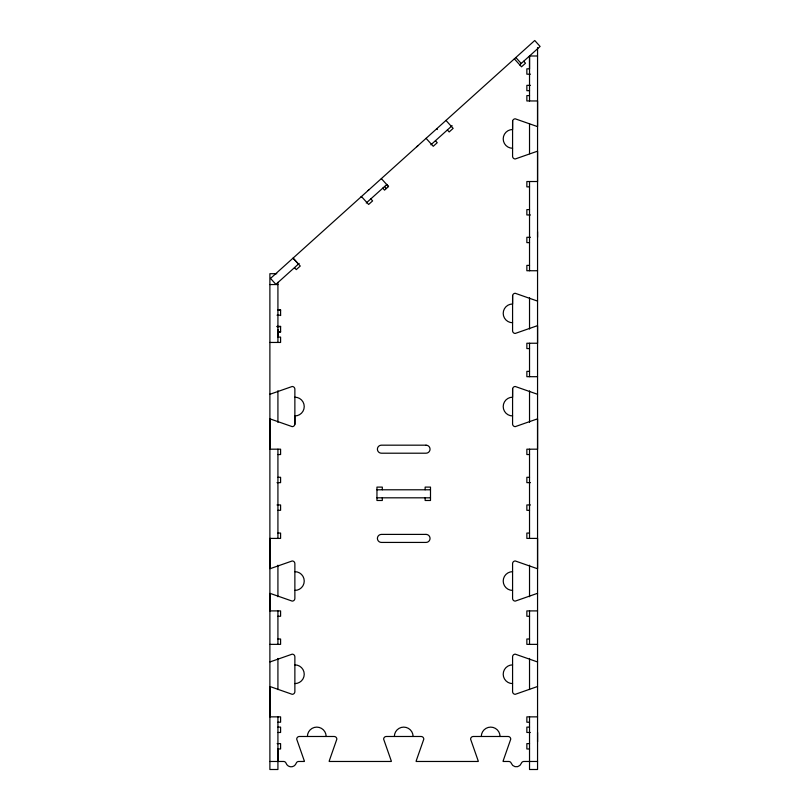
<?xml version="1.0" encoding="UTF-8"?>
<svg xmlns="http://www.w3.org/2000/svg" width="810" height="810" viewBox="0 0 810 810"><rect width="100%" height="100%" fill="white"/><g stroke="black" fill="none" stroke-linecap="round" stroke-linejoin="round"><path stroke-width="1.21" d="M277.921 761.471L277.921 748.977L280.594 748.977L280.594 743.62L277.152 743.62M277.921 329.508L277.921 337.092L280.594 337.092L280.594 342.448L269.892 342.448M529.527 153.708L529.527 123.768M537.556 55.991L529.527 55.991L529.527 68.83L526.854 68.83L526.854 74.186L530.418 74.186M537.556 741.768L537.556 732.473M537.556 237.279L537.556 231.711M294.83 424.45L294.87 415.935A9.366 9.366 0 0 0 304.236 406.559A9.366 9.366 0 0 0 294.87 397.194M512.619 121.004L512.578 129.519A9.366 9.366 0 0 0 503.212 138.895A9.366 9.366 0 0 0 512.578 148.26M512.619 295.478L512.578 303.993A9.366 9.366 0 0 0 503.212 313.369A9.366 9.366 0 0 0 512.578 322.734M512.619 388.678L512.578 397.194A9.366 9.366 0 0 0 503.212 406.559A9.366 9.366 0 0 0 512.578 415.935M416.785 146.711L417.919 145.689M368.145 190.502L368.823 189.894M299.163 263.422L275.896 284.371L270.52 278.407L534.742 40.5L540.108 46.464L519.625 64.911M366.242 203.016L386.927 184.397M430.89 144.808L452.122 125.692M381.358 178.605L388.527 186.553L384.548 190.137L382.755 188.153M360.956 196.972L361.452 196.526L368.631 204.464L372.61 200.89L370.818 198.895M530.418 85.334L526.854 85.344L526.854 90.69L529.527 90.69M529.527 95.6L526.854 95.6L526.854 100.956L537.556 100.956L537.556 181.521L526.854 181.521L526.854 186.867L529.527 186.867M529.527 209.618L526.854 209.618L526.854 214.974L530.418 214.974M530.418 237.279L526.854 237.279L526.854 242.635L529.527 242.635M529.527 265.386L526.854 265.386L526.854 270.742L537.556 270.742M276.767 273.709L269.892 273.709L269.892 769.5L277.921 769.5L277.921 716.779M269.892 284.553L277.921 284.553M277.921 309.845L280.594 309.845L280.594 315.566M277.921 310.21L280.594 310.21M277.03 315.201L280.594 315.201M277.03 326.349L280.594 326.349L280.594 332.07L277.921 332.07M277.03 326.714L280.594 326.714M277.921 331.705L280.594 331.705M529.527 348.583L526.854 348.583L526.854 343.238L537.556 343.238L537.556 325.792A2.683 2.683 0 0 0 536.797 325.904L515.251 333.436A2.673 2.673 0 0 1 512.578 330.763L512.578 295.964A2.673 2.673 0 0 1 515.251 293.291L536.797 300.834A2.683 2.683 0 0 0 537.556 300.945M529.527 371.344L526.854 371.344L526.854 376.69L537.556 376.69M277.921 454.542L280.594 454.542L280.594 449.185L269.892 449.185L269.892 418.983A2.693 2.693 0 0 1 270.651 419.094L292.197 426.637A2.673 2.673 0 0 0 294.87 423.964L294.87 389.164A2.673 2.673 0 0 0 292.197 386.492L270.651 394.024A2.683 2.683 0 0 1 269.892 394.136M529.527 454.542L526.854 454.542L526.854 449.185L537.556 449.185L537.556 418.983A2.683 2.683 0 0 0 536.797 419.094L515.251 426.637A2.673 2.673 0 0 1 512.578 423.964L512.578 389.164A2.673 2.673 0 0 1 515.251 386.492L536.797 394.024A2.683 2.683 0 0 0 537.556 394.136M277.921 477.292L280.594 477.292L280.594 482.649L277.03 482.649M529.527 477.292L526.854 477.292L526.854 482.649L530.418 482.649M376.954 489.787L430.495 489.787M376.954 497.816L430.495 497.816M277.03 504.954L280.594 504.954L280.594 510.31L277.921 510.31M530.418 504.954L526.854 504.954L526.854 510.31L529.527 510.31M277.921 533.061L280.594 533.061L280.594 538.407L269.892 538.407L269.892 568.61A2.673 2.673 0 0 0 270.651 568.499L292.197 560.965A2.673 2.673 0 0 1 294.87 563.638L294.87 598.438A2.673 2.673 0 0 1 292.197 601.111L270.651 593.568A2.683 2.683 0 0 0 269.892 593.457L269.892 610.902L280.594 610.902L280.594 616.258L277.921 616.258M529.527 533.061L526.854 533.061L526.854 538.407L537.556 538.407L537.556 568.61A2.673 2.673 0 0 1 536.797 568.499L515.251 560.965A2.673 2.673 0 0 0 512.578 563.638L512.578 598.438A2.673 2.673 0 0 0 515.251 601.111L536.797 593.568A2.683 2.683 0 0 1 537.556 593.457M537.556 610.902L526.854 610.902L526.854 616.258L529.527 616.258M277.921 639.009L280.594 639.009L280.594 644.365L269.892 644.365M529.527 639.009L526.854 639.009L526.854 644.365L537.556 644.365M537.556 716.86L526.854 716.86L526.854 722.216L529.527 722.216M277.921 722.216L280.594 722.216L280.594 716.86L269.892 716.86L269.892 686.657A2.683 2.683 0 0 1 270.651 686.769L292.197 694.312A2.673 2.673 0 0 0 294.87 691.629L294.87 656.839A2.673 2.673 0 0 0 292.197 654.156L270.651 661.699A2.683 2.683 0 0 1 269.892 661.81M277.921 727.117L280.594 727.117L280.594 732.473L277.891 732.473M529.527 727.117L526.854 727.117L526.854 732.473L530.297 732.473M529.558 743.62L526.854 743.62L526.854 748.977L529.527 748.977M269.892 761.471L283.561 761.471A2.673 2.673 0 0 1 285.707 762.544L286.841 764.67A5.356 5.356 0 0 0 295.427 764.67L296.561 762.544A2.673 2.673 0 0 1 298.708 761.471L304.347 761.471A2.673 2.673 0 0 0 304.236 760.701L296.703 739.165A2.673 2.673 0 0 1 299.376 736.482L334.176 736.482A2.673 2.673 0 0 1 336.849 739.165L329.316 760.701A2.673 2.673 0 0 0 329.204 761.471L391.301 761.471A2.673 2.673 0 0 0 391.19 760.701L383.646 739.165A2.673 2.673 0 0 1 386.329 736.482L421.119 736.482A2.673 2.673 0 0 1 423.802 739.165L416.259 760.701A2.673 2.673 0 0 0 416.148 761.471L478.244 761.471A2.673 2.673 0 0 0 478.133 760.701L470.6 739.165A2.673 2.673 0 0 1 473.273 736.482L508.072 736.482A2.673 2.673 0 0 1 510.745 739.165L503.212 760.701A2.673 2.673 0 0 0 503.101 761.471L508.741 761.471A2.673 2.673 0 0 1 511.262 763.253A5.356 5.356 0 0 0 521.356 763.253A2.673 2.673 0 0 1 523.888 761.471L537.556 761.471M523.706 61.246L525.498 63.231L521.519 66.815L514.35 58.857M515.838 57.52L521.215 63.484M445.976 120.417L453.144 128.375L449.165 131.959L447.373 129.965M436.671 128.8L437.349 129.539M435.436 140.717L437.228 142.702L433.249 146.286L426.09 138.328M386.734 184.569L388.527 186.553M384.548 186.543L386.34 188.527M298.434 264.07L293.068 258.106L300.257 266.034L296.278 269.619L294.496 267.624M537.556 47.618L537.556 126.471A2.693 2.693 0 0 1 536.797 126.36L515.251 118.817A2.673 2.673 0 0 0 512.578 121.49L512.578 156.29A2.673 2.673 0 0 0 515.251 158.963L536.797 151.429A2.683 2.683 0 0 1 537.556 151.318L537.556 769.5L529.527 769.5L529.527 716.779M529.527 55.991L529.527 100.956M529.527 181.521L529.527 270.742M529.527 297.533L529.527 329.052M529.527 343.238L529.527 376.69M529.527 390.876L529.527 422.395M529.527 449.185L529.527 538.407M529.527 565.198L529.527 596.727M529.527 610.902L529.527 644.365M529.527 658.439L529.527 689.573M425.139 489.787L425.139 487.104L430.495 487.104L430.495 500.489L425.139 500.489L425.139 497.816M382.31 489.787L382.31 487.104L376.954 487.104L376.954 500.489L382.31 500.489L382.31 497.816M277.921 282.315L277.921 342.448M277.921 390.764L277.921 422.354M277.921 449.185L277.921 538.407M277.921 565.198L277.921 596.727M277.921 610.902L277.921 644.365M277.921 658.439L277.921 689.573M307.405 736.482A9.366 9.366 0 0 1 316.781 727.117A9.366 9.366 0 0 1 326.147 736.482M394.359 736.482A9.366 9.366 0 0 1 403.724 727.117A9.366 9.366 0 0 1 413.09 736.482M481.302 736.482A9.366 9.366 0 0 1 490.678 727.117A9.366 9.366 0 0 1 500.043 736.482M294.87 571.668A9.366 9.366 0 0 1 304.236 581.033A9.366 9.366 0 0 1 294.87 590.409M294.87 664.868A9.366 9.366 0 0 1 304.236 674.234A9.366 9.366 0 0 1 294.87 683.599M537.556 686.657A2.683 2.683 0 0 0 536.797 686.769L515.251 694.312A2.673 2.673 0 0 1 512.578 691.629L512.578 656.839A2.673 2.673 0 0 1 515.251 654.156L536.797 661.699A2.683 2.683 0 0 0 537.556 661.81M512.578 683.599A9.366 9.366 0 0 1 503.212 674.234A9.366 9.366 0 0 1 512.578 664.868M512.578 590.409A9.366 9.366 0 0 1 503.212 581.033A9.366 9.366 0 0 1 512.578 571.668M426.03 445.176L381.419 445.176A4.02 4.02 0 0 0 377.399 449.185A4.02 4.02 0 0 0 381.419 453.205L426.03 453.205A4.02 4.02 0 0 0 430.049 449.185A4.02 4.02 0 0 0 426.03 445.176M426.03 534.397L381.419 534.397A4.02 4.02 0 0 0 377.399 538.407A4.02 4.02 0 0 0 381.419 542.427L426.03 542.427A4.02 4.02 0 0 0 430.049 538.407A4.02 4.02 0 0 0 426.03 534.397"/></g></svg>
